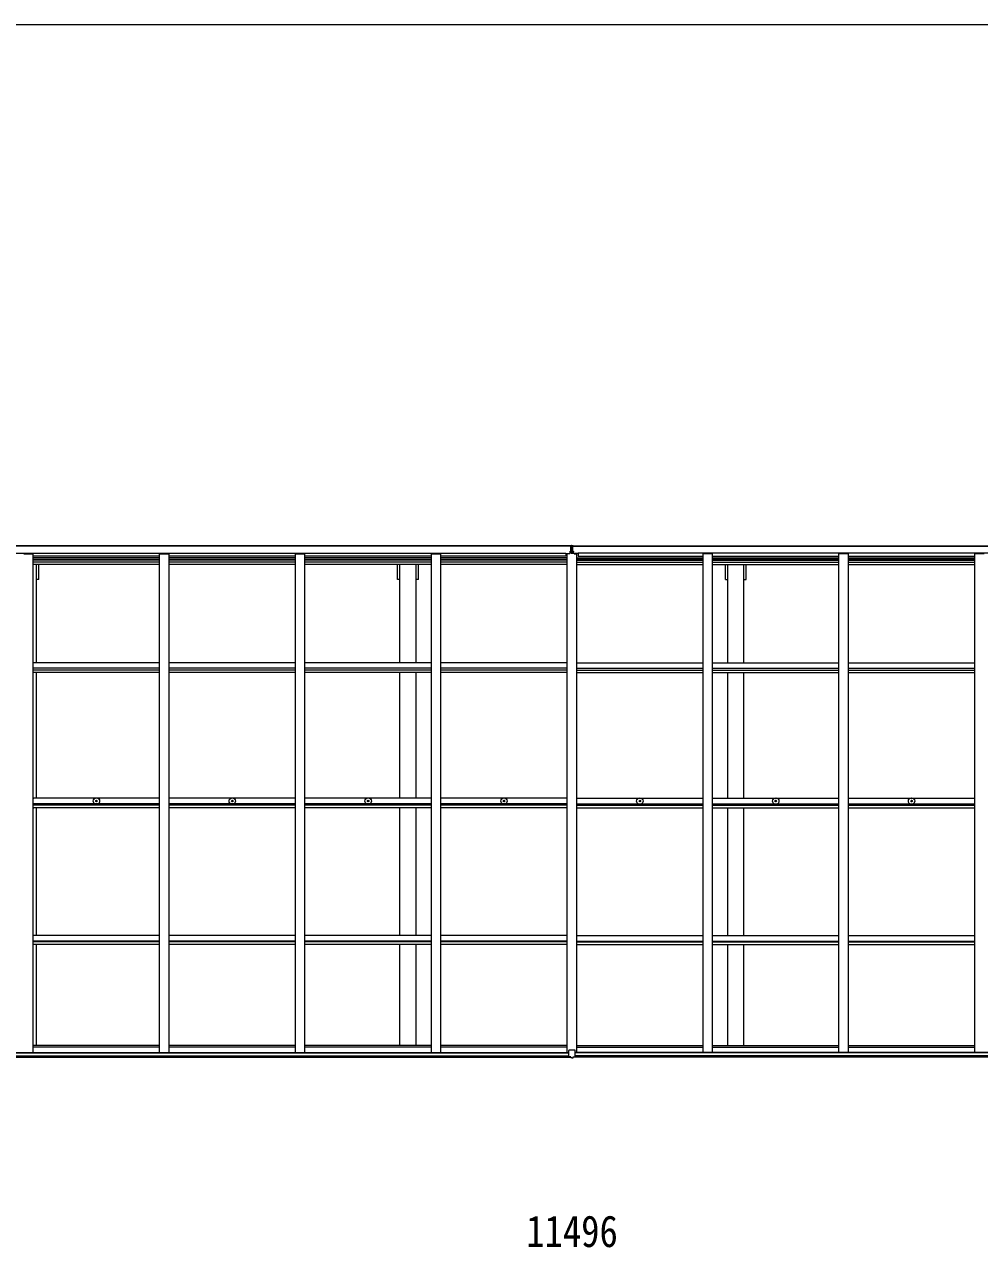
# Model space of a CAD drawing. Units: millimetres at full size; details may follow other scales. Extents: x -9783 to 9892, y -6828 to 6752.
# Drawn here: x -395 to 4638, y 302 to 6752 of the extents above; entities that cross this region are included whole.
import ezdxf
from ezdxf.enums import TextEntityAlignment as Align

# ---------------------------------------------------------------- set-up
doc = ezdxf.new("R2010")
doc.units = ezdxf.units.MM
doc.header["$LTSCALE"] = 35
for name, color, linetype, lineweight in [('0-1_本体', 4, 'Continuous', 9), ('0-2_部品', 7, 'Continuous', 9), ('0-3_ELV2', 7, 'Continuous', 9), ('0-A_寸法', 6, 'Continuous', 9), ('F-0_240', 7, 'Continuous', 9)]:
    doc.layers.add(name, color=color, linetype=linetype, lineweight=lineweight)
doc.styles.add('ＭＳ ゴシック', font='')
doc.styles.get('ＭＳ ゴシック').set_extended_font_data('MS Gothic')

msp = doc.modelspace()

# ---------------------------------------------------------------- linework, layer by layer
at = {"layer": '0-1_本体'}
for p, q in [((2488.37, 4003.36), (-3236.63, 4003.36)), ((2488.38, 4001.3), (-3236.63, 4001.3)), ((2491.37, 4003.36), (8216.37, 4003.36)), ((2491.37, 4001.3), (8216.37, 4001.3)), ((-3205.63, 3963.1), (2457.37, 3963.1)), ((-399.13, 3961.07), (-349.13, 3961.07)), ((-349.13, 1331.15), (-349.13, 3961.07)), ((316.87, 3948.03), (-349.13, 3948.03)), ((316.87, 3938.66), (-349.13, 3938.66)), ((316.87, 3961.07), (366.87, 3961.07)), ((316.87, 1331.15), (316.87, 3961.07)), ((366.87, 1331.15), (366.87, 3961.07)), ((1032.87, 3948.03), (366.87, 3948.03)), ((1032.87, 3938.66), (366.87, 3938.66)), ((1032.87, 3961.07), (1082.87, 3961.07)), ((1032.87, 1331.15), (1032.87, 3961.07)), ((1082.87, 1331.15), (1082.87, 3961.07)), ((1748.87, 3948.03), (1082.87, 3948.03)), ((1748.87, 3938.66), (1082.87, 3938.66)), ((1748.87, 3961.07), (1798.87, 3961.07)), ((1748.87, 1331.15), (1748.87, 3961.07)), ((1798.87, 1331.15), (1798.87, 3961.07)), ((2457.37, 3948.03), (1798.87, 3948.03)), ((2464.87, 3938.66), (1798.87, 3938.66)), ((2457.37, 3963.1), (2457.37, 3948.03)), ((2464.87, 1331.15), (2464.87, 3961.07)), ((2477.87, 3961.07), (2464.87, 3961.07)), ((2501.87, 3961.07), (2514.87, 3961.07)), ((2514.87, 1331.15), (2514.87, 3961.07)), ((2514.87, 3938.66), (3180.87, 3938.66)), ((2522.37, 3963.1), (2522.37, 3948.03)), ((8185.37, 3963.1), (2522.37, 3963.1)), ((2522.37, 3948.03), (3180.87, 3948.03)), ((3230.87, 3961.07), (3180.87, 3961.07)), ((3180.87, 1331.15), (3180.87, 3961.07)), ((3230.87, 1331.15), (3230.87, 3961.07)), ((3230.87, 3948.03), (3896.87, 3948.03)), ((3230.87, 3938.66), (3896.87, 3938.66)), ((3946.87, 3961.07), (3896.87, 3961.07)), ((3896.87, 1331.15), (3896.87, 3961.07)), ((3946.87, 1331.15), (3946.87, 3961.07)), ((3946.87, 3948.03), (4612.87, 3948.03)), ((3946.87, 3938.66), (4612.87, 3938.66)), ((4662.87, 3961.07), (4612.87, 3961.07)), ((4612.87, 1331.15), (4612.87, 3961.07)), ((-349.13, 3931.59), (316.87, 3931.59)), ((316.87, 3927.8), (-349.13, 3927.8)), ((316.87, 3916.46), (-349.13, 3916.46)), ((316.87, 3903.64), (-349.13, 3903.64)), ((-331.63, 3386.07), (-331.63, 3903.64)), ((-319.13, 3824.86), (-319.13, 3903.64)), ((366.87, 3931.59), (1032.87, 3931.59)), ((1032.87, 3927.8), (366.87, 3927.8)), ((1032.87, 3916.46), (366.87, 3916.46)), ((1032.87, 3903.64), (366.87, 3903.64)), ((1082.87, 3931.59), (1748.87, 3931.59)), ((1748.87, 3927.8), (1082.87, 3927.8)), ((1748.87, 3916.46), (1082.87, 3916.46)), ((1748.87, 3903.64), (1082.87, 3903.64)), ((1583.37, 3386.07), (1583.37, 3903.64)), ((1668.37, 3386.07), (1668.37, 3903.64)), ((1680.87, 3824.86), (1680.87, 3903.64)), ((1798.87, 3931.59), (2464.87, 3931.59)), ((2464.87, 3927.8), (1798.87, 3927.8)), ((2464.87, 3916.46), (1798.87, 3916.46)), ((2464.87, 3903.64), (1798.87, 3903.64)), ((3180.87, 3931.59), (2514.87, 3931.59)), ((2514.87, 3927.8), (3180.87, 3927.8)), ((2514.87, 3916.46), (3180.87, 3916.46)), ((2514.87, 3903.64), (3180.87, 3903.64)), ((3896.87, 3931.59), (3230.87, 3931.59)), ((3230.87, 3927.8), (3896.87, 3927.8)), ((3230.87, 3916.46), (3896.87, 3916.46)), ((3230.87, 3903.64), (3896.87, 3903.64)), ((3298.87, 3824.86), (3298.87, 3903.64)), ((3311.37, 3386.07), (3311.37, 3903.64)), ((3396.37, 3386.07), (3396.37, 3903.64)), ((4612.87, 3931.59), (3946.87, 3931.59)), ((3946.87, 3927.8), (4612.87, 3927.8)), ((3946.87, 3916.46), (4612.87, 3916.46)), ((3946.87, 3903.64), (4612.87, 3903.64)), ((-319.13, 3824.86), (-331.63, 3824.86)), ((1680.87, 3824.86), (1668.37, 3824.86)), ((3298.87, 3824.86), (3311.37, 3824.86)), ((316.87, 3385.77), (-349.13, 3385.77)), ((316.87, 3356.8), (-349.13, 3356.8)), ((1032.87, 3385.77), (366.87, 3385.77)), ((1032.87, 3356.8), (366.87, 3356.8)), ((1748.87, 3385.77), (1082.87, 3385.77)), ((1748.87, 3356.8), (1082.87, 3356.8)), ((2464.87, 3385.77), (1798.87, 3385.77)), ((2464.87, 3356.8), (1798.87, 3356.8)), ((2514.87, 3385.77), (3180.87, 3385.77)), ((2514.87, 3356.8), (3180.87, 3356.8)), ((3230.87, 3385.77), (3896.87, 3385.77)), ((3230.87, 3356.8), (3896.87, 3356.8)), ((3946.87, 3385.77), (4612.87, 3385.77)), ((3946.87, 3356.8), (4612.87, 3356.8)), ((316.87, 3346.7), (-349.13, 3346.7)), ((316.87, 3333.83), (-349.13, 3333.83)), ((-331.63, 2671.29), (-331.63, 3334.11)), ((1032.87, 3346.7), (366.87, 3346.7)), ((1032.87, 3333.83), (366.87, 3333.83)), ((1748.87, 3346.7), (1082.87, 3346.7)), ((1748.87, 3333.83), (1082.87, 3333.83)), ((1583.37, 2671.29), (1583.37, 3334.11)), ((1668.37, 2671.29), (1668.37, 3334.11)), ((2464.87, 3346.7), (1798.87, 3346.7)), ((2464.87, 3333.83), (1798.87, 3333.83)), ((2514.87, 3346.7), (3180.87, 3346.7)), ((2514.87, 3333.83), (3180.87, 3333.83)), ((3230.87, 3346.7), (3896.87, 3346.7)), ((3230.87, 3333.83), (3896.87, 3333.83)), ((3311.37, 2671.29), (3311.37, 3334.11)), ((3396.37, 2671.29), (3396.37, 3334.11)), ((3946.87, 3346.7), (4612.87, 3346.7)), ((3946.87, 3333.83), (4612.87, 3333.83)), ((316.87, 2671.36), (-349.13, 2671.36)), ((-349.13, 2671.36), (-346.63, 2671.36)), ((1032.87, 2671.36), (366.87, 2671.36)), ((1748.87, 2671.36), (1082.87, 2671.36)), ((2464.87, 2671.36), (1798.87, 2671.36)), ((2514.87, 2671.36), (3180.87, 2671.36)), ((3230.87, 2671.36), (3896.87, 2671.36)), ((3946.87, 2671.36), (4612.87, 2671.36)), ((316.87, 2641.93), (-349.13, 2641.93)), ((316.87, 2634.72), (-349.13, 2634.72)), ((-349.13, 2621.81), (-346.63, 2621.81)), ((316.87, 2621.75), (-349.13, 2621.75)), ((-331.63, 1947.38), (-331.63, 2621.74)), ((1032.87, 2641.93), (366.87, 2641.93)), ((1032.87, 2634.72), (366.87, 2634.72)), ((1032.87, 2621.75), (366.87, 2621.75)), ((1748.87, 2641.93), (1082.87, 2641.93)), ((1748.87, 2634.72), (1082.87, 2634.72)), ((1748.87, 2621.75), (1082.87, 2621.75)), ((1583.37, 1947.38), (1583.37, 2621.74)), ((1668.37, 1947.38), (1668.37, 2621.74)), ((2464.87, 2641.93), (1798.87, 2641.93)), ((2464.87, 2634.72), (1798.87, 2634.72)), ((2464.87, 2621.75), (1798.87, 2621.75)), ((2514.87, 2641.93), (3180.87, 2641.93)), ((2514.87, 2634.72), (3180.87, 2634.72)), ((2514.87, 2621.75), (3180.87, 2621.75)), ((3230.87, 2641.93), (3896.87, 2641.93)), ((3230.87, 2634.72), (3896.87, 2634.72)), ((3230.87, 2621.75), (3896.87, 2621.75)), ((3311.37, 1947.38), (3311.37, 2621.74)), ((3396.37, 1947.38), (3396.37, 2621.74)), ((3946.87, 2641.93), (4612.87, 2641.93)), ((3946.87, 2634.72), (4612.87, 2634.72)), ((3946.87, 2621.75), (4612.87, 2621.75)), ((316.87, 1947.43), (-349.13, 1947.43)), ((1032.87, 1947.43), (366.87, 1947.43)), ((1748.87, 1947.43), (1082.87, 1947.43)), ((2464.87, 1947.43), (1798.87, 1947.43)), ((2514.87, 1947.43), (3180.87, 1947.43)), ((3230.87, 1947.43), (3896.87, 1947.43)), ((3946.87, 1947.43), (4612.87, 1947.43)), ((316.87, 1917.64), (-349.13, 1917.64)), ((316.87, 1913.66), (-349.13, 1913.66)), ((316.87, 1900.64), (-349.13, 1900.64)), ((-331.63, 1368.39), (-331.63, 1900.3)), ((1032.87, 1917.64), (366.87, 1917.64)), ((1032.87, 1913.66), (366.87, 1913.66)), ((1032.87, 1900.64), (366.87, 1900.64)), ((1748.87, 1917.64), (1082.87, 1917.64)), ((1748.87, 1913.66), (1082.87, 1913.66)), ((1748.87, 1900.64), (1082.87, 1900.64)), ((1583.37, 1368.39), (1583.37, 1900.3)), ((1668.37, 1368.39), (1668.37, 1900.3)), ((2464.87, 1917.64), (1798.87, 1917.64)), ((2464.87, 1913.66), (1798.87, 1913.66)), ((2464.87, 1900.64), (1798.87, 1900.64)), ((2514.87, 1917.64), (3180.87, 1917.64)), ((2514.87, 1913.66), (3180.87, 1913.66)), ((2514.87, 1900.64), (3180.87, 1900.64)), ((3230.87, 1917.64), (3896.87, 1917.64)), ((3230.87, 1913.66), (3896.87, 1913.66)), ((3230.87, 1900.64), (3896.87, 1900.64)), ((3311.37, 1368.39), (3311.37, 1900.3)), ((3396.37, 1368.39), (3396.37, 1900.3)), ((3946.87, 1917.64), (4612.87, 1917.64)), ((3946.87, 1913.66), (4612.87, 1913.66)), ((3946.87, 1900.64), (4612.87, 1900.64)), ((316.87, 1368.39), (-349.13, 1368.39)), ((316.87, 1359.26), (-349.13, 1359.26)), ((1032.87, 1368.39), (366.87, 1368.39)), ((1032.87, 1359.26), (366.87, 1359.26)), ((1748.87, 1368.39), (1082.87, 1368.39)), ((1748.87, 1359.26), (1082.87, 1359.26)), ((2464.56, 1368.39), (1798.87, 1368.39)), ((2464.29, 1359.26), (1798.87, 1359.26)), ((2515.18, 1368.39), (3180.87, 1368.39)), ((2515.46, 1359.26), (3180.87, 1359.26)), ((3230.87, 1368.39), (3896.87, 1368.39)), ((3230.87, 1359.26), (3896.87, 1359.26)), ((3946.87, 1368.39), (4612.87, 1368.39)), ((3946.87, 1359.26), (4612.87, 1359.26)), ((-3231.63, 1306.65), (2483.37, 1306.65)), ((-3231.63, 1305.7), (2483.37, 1305.7)), ((-3222.16, 1331.15), (2473.91, 1331.15)), ((-3221.63, 1328.79), (2473.37, 1328.79)), ((-3221.63, 1313.14), (2473.37, 1313.14)), ((8211.37, 1306.65), (2496.37, 1306.65)), ((8211.37, 1305.7), (2496.37, 1305.7)), ((8201.91, 1331.15), (2505.83, 1331.15)), ((8201.37, 1328.79), (2506.37, 1328.79)), ((8201.37, 1313.14), (2506.37, 1313.14))]:
    msp.add_line(p, q, dxfattribs=at)
for points in [[(1583.37, 3824.86), (1570.87, 3824.86), (1570.87, 3903.64)], [(3396.37, 3824.86), (3408.87, 3824.86), (3408.87, 3903.64)]]:
    msp.add_lwpolyline(points, dxfattribs=at)
at = {"layer": '0-2_部品'}
for p, q in [((2457.37, 3961.69), (2477.87, 3961.69)), ((2522.37, 3961.69), (2501.87, 3961.69)), ((-18.37, 2657.16), (-17.26, 2657.17)), ((-18.37, 2656.16), (-17.26, 2656.14)), ((-17.26, 2657.17), (-16.75, 2657.28)), ((-17.26, 2656.14), (-16.75, 2656.04)), ((-16.65, 2657.79), (-16.75, 2657.28)), ((-16.65, 2655.52), (-16.75, 2656.04)), ((-16.63, 2658.9), (-16.65, 2657.79)), ((-16.63, 2654.41), (-16.65, 2655.52)), ((-15.63, 2658.9), (-15.61, 2657.79)), ((-15.63, 2654.41), (-15.61, 2655.52)), ((-15.61, 2657.79), (-15.51, 2657.28)), ((-15.61, 2655.52), (-15.51, 2656.04)), ((-14.99, 2657.17), (-15.51, 2657.28)), ((-14.99, 2656.14), (-15.51, 2656.04)), ((-13.88, 2657.16), (-14.99, 2657.17)), ((-13.88, 2656.16), (-14.99, 2656.14)), ((697.63, 2657.16), (698.74, 2657.17)), ((697.63, 2656.16), (698.74, 2656.14)), ((698.74, 2657.17), (699.25, 2657.28)), ((698.74, 2656.14), (699.25, 2656.04)), ((699.35, 2657.79), (699.25, 2657.28)), ((699.35, 2655.52), (699.25, 2656.04)), ((699.37, 2658.9), (699.35, 2657.79)), ((699.37, 2654.41), (699.35, 2655.52)), ((700.37, 2658.9), (700.39, 2657.79)), ((700.37, 2654.41), (700.39, 2655.52)), ((700.39, 2657.79), (700.49, 2657.28)), ((700.39, 2655.52), (700.49, 2656.04)), ((701.01, 2657.17), (700.49, 2657.28)), ((701.01, 2656.14), (700.49, 2656.04)), ((702.12, 2657.16), (701.01, 2657.17)), ((702.12, 2656.16), (701.01, 2656.14)), ((1413.63, 2657.16), (1414.74, 2657.17)), ((1413.63, 2656.16), (1414.74, 2656.14)), ((1414.74, 2657.17), (1415.25, 2657.28)), ((1414.74, 2656.14), (1415.25, 2656.04)), ((1415.35, 2657.79), (1415.25, 2657.28)), ((1415.35, 2655.52), (1415.25, 2656.04)), ((1415.37, 2658.9), (1415.35, 2657.79)), ((1415.37, 2654.41), (1415.35, 2655.52)), ((1416.37, 2658.9), (1416.39, 2657.79)), ((1416.37, 2654.41), (1416.39, 2655.52)), ((1416.39, 2657.79), (1416.49, 2657.28)), ((1416.39, 2655.52), (1416.49, 2656.04)), ((1417.01, 2657.17), (1416.49, 2657.28)), ((1417.01, 2656.14), (1416.49, 2656.04)), ((1418.12, 2657.16), (1417.01, 2657.17)), ((1418.12, 2656.16), (1417.01, 2656.14)), ((2129.63, 2657.16), (2130.74, 2657.17)), ((2129.63, 2656.16), (2130.74, 2656.14)), ((2130.74, 2657.17), (2131.25, 2657.28)), ((2130.74, 2656.14), (2131.25, 2656.04)), ((2131.35, 2657.79), (2131.25, 2657.28)), ((2131.35, 2655.52), (2131.25, 2656.04)), ((2131.37, 2658.9), (2131.35, 2657.79)), ((2131.37, 2654.41), (2131.35, 2655.52)), ((2132.37, 2658.9), (2132.39, 2657.79)), ((2132.37, 2654.41), (2132.39, 2655.52)), ((2132.39, 2657.79), (2132.49, 2657.28)), ((2132.39, 2655.52), (2132.49, 2656.04)), ((2133.01, 2657.17), (2132.49, 2657.28)), ((2133.01, 2656.14), (2132.49, 2656.04)), ((2134.12, 2657.16), (2133.01, 2657.17)), ((2134.12, 2656.16), (2133.01, 2656.14)), ((2845.63, 2657.16), (2846.73, 2657.17)), ((2845.63, 2656.16), (2846.73, 2656.14)), ((2846.73, 2657.17), (2847.25, 2657.28)), ((2846.73, 2656.14), (2847.25, 2656.04)), ((2847.35, 2657.79), (2847.25, 2657.28)), ((2847.35, 2655.52), (2847.25, 2656.04)), ((2847.37, 2658.9), (2847.35, 2657.79)), ((2847.37, 2654.41), (2847.35, 2655.52)), ((2848.37, 2658.9), (2848.39, 2657.79)), ((2848.37, 2654.41), (2848.39, 2655.52)), ((2848.39, 2657.79), (2848.49, 2657.28)), ((2848.39, 2655.52), (2848.49, 2656.04)), ((2849.01, 2657.17), (2848.49, 2657.28)), ((2849.01, 2656.14), (2848.49, 2656.04)), ((2850.12, 2657.16), (2849.01, 2657.17)), ((2850.12, 2656.16), (2849.01, 2656.14)), ((3561.63, 2657.16), (3562.73, 2657.17)), ((3561.63, 2656.16), (3562.73, 2656.14)), ((3562.73, 2657.17), (3563.25, 2657.28)), ((3562.73, 2656.14), (3563.25, 2656.04)), ((3563.35, 2657.79), (3563.25, 2657.28)), ((3563.35, 2655.52), (3563.25, 2656.04)), ((3563.37, 2658.9), (3563.35, 2657.79)), ((3563.37, 2654.41), (3563.35, 2655.52)), ((3564.37, 2658.9), (3564.39, 2657.79)), ((3564.37, 2654.41), (3564.39, 2655.52)), ((3564.39, 2657.79), (3564.49, 2657.28)), ((3564.39, 2655.52), (3564.49, 2656.04)), ((3565.01, 2657.17), (3564.49, 2657.28)), ((3565.01, 2656.14), (3564.49, 2656.04)), ((3566.12, 2657.16), (3565.01, 2657.17)), ((3566.12, 2656.16), (3565.01, 2656.14)), ((4277.63, 2657.16), (4278.73, 2657.17)), ((4277.63, 2656.16), (4278.73, 2656.14)), ((4278.73, 2657.17), (4279.25, 2657.28)), ((4278.73, 2656.14), (4279.25, 2656.04)), ((4279.35, 2657.79), (4279.25, 2657.28)), ((4279.35, 2655.52), (4279.25, 2656.04)), ((4279.37, 2658.9), (4279.35, 2657.79)), ((4279.37, 2654.41), (4279.35, 2655.52)), ((4280.37, 2658.9), (4280.39, 2657.79)), ((4280.37, 2654.41), (4280.39, 2655.52)), ((4280.39, 2657.79), (4280.49, 2657.28)), ((4280.39, 2655.52), (4280.49, 2656.04)), ((4281.01, 2657.17), (4280.49, 2657.28)), ((4281.01, 2656.14), (4280.49, 2656.04)), ((4282.12, 2657.16), (4281.01, 2657.17)), ((4282.12, 2656.16), (4281.01, 2656.14))]:
    msp.add_line(p, q, dxfattribs=at)
for centre, radius in [((-16.13, 2656.66), 17), ((-16.13, 2656.66), 4), ((699.87, 2656.66), 17), ((699.87, 2656.66), 4), ((1415.87, 2656.66), 17), ((1415.87, 2656.66), 4), ((2131.87, 2656.66), 17), ((2131.87, 2656.66), 4), ((2847.87, 2656.66), 17), ((2847.87, 2656.66), 4), ((3563.87, 2656.66), 17), ((3563.87, 2656.66), 4), ((4279.87, 2656.66), 17), ((4279.87, 2656.66), 4)]:
    msp.add_circle(centre, radius, dxfattribs=at)
for centre, start, end in [((-16.13, 2656.66), 167.44414, 192.55586), ((-16.13, 2656.66), 77.44414, 102.55586), ((-16.13, 2656.66), 257.44414, 282.55586), ((-16.13, 2656.66), 347.44414, 12.55586), ((699.87, 2656.66), 167.44414, 192.55586), ((699.87, 2656.66), 77.44414, 102.55586), ((699.87, 2656.66), 257.44414, 282.55586), ((699.87, 2656.66), 347.44414, 12.55586), ((1415.87, 2656.66), 167.44414, 192.55586), ((1415.87, 2656.66), 77.44414, 102.55586), ((1415.87, 2656.66), 257.44414, 282.55586), ((1415.87, 2656.66), 347.44414, 12.55586), ((2131.87, 2656.66), 167.44414, 192.55586), ((2131.87, 2656.66), 77.44414, 102.55586), ((2131.87, 2656.66), 257.44414, 282.55586), ((2131.87, 2656.66), 347.44414, 12.55586), ((2847.87, 2656.66), 167.44414, 192.55586), ((2847.87, 2656.66), 77.44414, 102.55586), ((2847.87, 2656.66), 257.44414, 282.55586), ((2847.87, 2656.66), 347.44414, 12.55586), ((3563.87, 2656.66), 167.44414, 192.55586), ((3563.87, 2656.66), 77.44414, 102.55586), ((3563.87, 2656.66), 257.44414, 282.55586), ((3563.87, 2656.66), 347.44414, 12.55586), ((4279.87, 2656.66), 167.44414, 192.55586), ((4279.87, 2656.66), 77.44414, 102.55586), ((4279.87, 2656.66), 257.44414, 282.55586), ((4279.87, 2656.66), 347.44414, 12.55586)]:
    msp.add_arc(centre, 2.3, start, end, dxfattribs=at)
at = {"layer": '0-3_ELV2'}
for p, q in [((2483.37, 4004.9), (2488.22, 4005.19)), ((2483.37, 4001.9), (2483.37, 4004.9)), ((2488.37, 4002.2), (2483.37, 4001.9)), ((2483.37, 4000.4), (2483.37, 4001.9)), ((2484.37, 3999.4), (2488.37, 3999.4)), ((2484.37, 3997.57), (2484.37, 3999.4)), ((2488.22, 4005.19), (2489.87, 4005.3)), ((2489.87, 4002.29), (2488.37, 4002.2)), ((2488.37, 3999.4), (2488.37, 4002.2)), ((2488.37, 3999.4), (2488.37, 3988.68)), ((2489.87, 4005.3), (2489.87, 4002.29)), ((2496.37, 4001.89), (2489.87, 4002.29)), ((2491.37, 3999.4), (2495.37, 3999.4)), ((2491.37, 3999.4), (2491.37, 3988.68)), ((2495.37, 3997.5), (2495.37, 3999.4)), ((2496.37, 4000.4), (2496.37, 4001.89)), ((2481.37, 3973.84), (2488.37, 3973.9)), ((2481.37, 3972.46), (2488.37, 3972.4)), ((2481.37, 3961.07), (2481.37, 3971.96)), ((2484.37, 3997.57), (2488.37, 3997.5)), ((2484.37, 3993.97), (2484.37, 3997.57)), ((2484.37, 3993.97), (2488.37, 3993.9)), ((2484.37, 3985.73), (2484.37, 3993.97)), ((2484.37, 3985.73), (2488.37, 3985.7)), ((2484.37, 3973.86), (2484.37, 3985.73)), ((2488.37, 3988.68), (2491.37, 3988.68)), ((2488.37, 3981.61), (2488.37, 3988.68)), ((2488.37, 3981.61), (2491.37, 3981.61)), ((2488.37, 3971.97), (2488.37, 3981.61)), ((2488.37, 3971.97), (2491.37, 3971.97)), ((2488.37, 3964.9), (2488.37, 3971.97)), ((2488.37, 3964.9), (2491.37, 3964.9)), ((2488.37, 3964.9), (2488.37, 3961.07)), ((2491.37, 3997.5), (2495.37, 3997.5)), ((2491.37, 3981.61), (2491.37, 3988.68)), ((2491.37, 3971.97), (2491.37, 3981.61)), ((2498.37, 3973.34), (2491.37, 3973.4)), ((2491.37, 3964.9), (2491.37, 3971.97)), ((2491.37, 3964.9), (2491.37, 3961.07)), ((2495.37, 3973.86), (2495.37, 3985.7)), ((2498.37, 3972.46), (2498.37, 3973.34)), ((2498.37, 3961.07), (2498.37, 3971.96)), ((2473.37, 1309.32), (2473.37, 1341.64)), ((2473.37, 1309.32), (2473.37, 1309.28)), ((2505.37, 1342.64), (2474.37, 1342.64)), ((2483.37, 1308.55), (2474.37, 1308.61)), ((2496.37, 1308.55), (2505.37, 1308.61)), ((2506.37, 1309.32), (2506.37, 1341.64)), ((2506.37, 1309.32), (2506.37, 1309.28))]:
    msp.add_line(p, q, dxfattribs=at)
for points in [[(2489.87, 4005.3), (2496.37, 4004.9), (2496.37, 4001.89)], [(2488.37, 3973.4), (2481.37, 3973.34), (2481.37, 3973.84)], [(2488.37, 3971.9), (2481.37, 3971.96), (2481.37, 3972.46), (2481.37, 3973.34)], [(2491.37, 3993.9), (2495.37, 3993.9), (2495.37, 3997.5)], [(2491.37, 3985.7), (2495.37, 3985.7), (2495.37, 3993.9)], [(2491.37, 3973.9), (2498.37, 3973.84), (2498.37, 3973.34)], [(2491.37, 3972.4), (2498.37, 3972.46), (2498.37, 3971.96), (2491.37, 3971.9)], [(2489.87, 1303.12), (2483.37, 1303.52), (2483.37, 1308.55)], [(2489.87, 1303.12), (2496.37, 1303.52), (2496.37, 1308.55)]]:
    msp.add_lwpolyline(points, dxfattribs=at)
for centre, start, end in [((2484.37, 4000.4), 180, 270), ((2495.37, 4000.4), 270, 0), ((2474.37, 1341.64), 90, 180), ((2505.37, 1341.64), 0, 90)]:
    msp.add_arc(centre, 1, start, end, dxfattribs=at)
for centre, major_axis, ratio, start_param, end_param in [((2488.4, 4002.2), (0.18, -2.99), 0.008711, 3.1415927, 4.7113235), ((2316.5, 3991.69), (171.87, 10.52), 0.017422, 6.2821194, 6.2831848), ((2474.37, 1309.32), (1, -0.012), 0.707053, 3.2044821, 4.7211143), ((2505.37, 1309.32), (-1, -0.012), 0.707053, 1.562071, 3.0787032)]:
    msp.add_ellipse(centre, major_axis=major_axis, ratio=ratio, start_param=start_param, end_param=end_param, dxfattribs=at)
at = {"layer": 'F-0_240', "color": 5}
msp.add_line((-9783.03, 6751.9), (9396.97, 6751.9), dxfattribs=at)

# ---------------------------------------------------------------- texts
at = {"layer": '0-A_寸法', "color": 7, "style": 'ＭＳ ゴシック', "width": 0.85}
msp.add_text('11496', height=166.8, dxfattribs=at).set_placement((2249.25, 255.01), align=Align.BOTTOM_LEFT)

doc.saveas('drawing.dxf')
